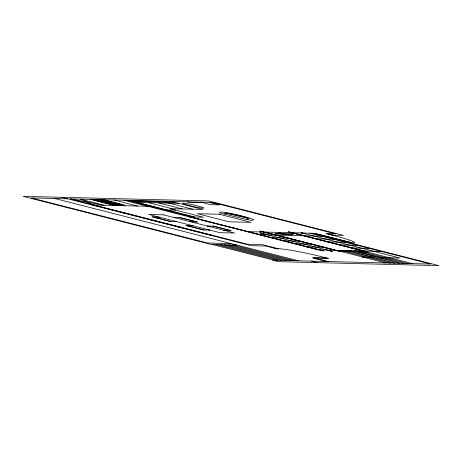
<?xml version="1.0" encoding="UTF-8"?>
<svg xmlns="http://www.w3.org/2000/svg" width="462" height="462" viewBox="0 0 462 462"><rect width="100%" height="100%" fill="white"/><g stroke="black" fill="none" stroke-linecap="round" stroke-linejoin="round"><path stroke-width="0.69" d="M224.035 213.993L225.756 213.126A12.503 0.895 12.9 0 1 238.086 215.407A12.503 0.895 12.9 0 1 248.7 218.532L246.962 219.381L245.004 219.121L219.138 212.803L220.842 211.966A17.319 1.236 12.9 0 1 238.6 215.153A17.319 1.236 12.9 0 1 253.615 219.693L251.911 220.53L246.997 219.369M374.411 257.975L374.578 257.426L369.612 256.745M378.216 257.513L378.418 256.964M115.396 204.4L110.106 204.088L95.028 200.156L100.999 200.514L98.55 199.93L101.08 200.508M102.431 201.576L104.429 202.033L102.46 201.623M107.969 201.715L109.973 202.194L107.987 201.75M175.999 221.517L169.785 221.367L151.963 216.805L159.76 217.273M364.229 257.398L362.173 256.93L364.252 257.374M67.949 198.833L31.243 197.921L207.502 242.989L230.994 243.572M62.006 197.314L251.137 245.674L265.817 246.038L276.715 248.822L278.517 248.775L262.081 244.571L247.401 244.207L70.149 198.891L212.56 202.425L335.348 233.824L326.097 233.593L330.457 234.708L332.19 235.112L343.491 235.395L208.824 200.964L23.1 196.35L211.244 244.45L236.937 245.091M98.383 199.954L92.931 199.821L111.55 204.579L123.036 204.868L104.418 200.104L98.966 199.971M202.795 202.639L189.143 202.304L187.162 201.796M211.608 202.858L214.541 202.933M99.243 200.225L100.231 200.248M175.104 202.362L131.791 201.282L193.185 216.978M179.065 203.372L137.226 202.333L194.658 217.019M91.713 204.909L147.8 206.306M93.694 205.417L95.894 205.469M166.932 209.927L175.739 210.146M120.628 212.301L122.828 212.358M122.609 212.809L124.809 212.867M189.166 216.88L192.1 216.955L126.969 200.3M149.544 219.698L151.744 219.75M151.524 220.201L153.725 220.258M178.453 227.09L180.659 227.142M180.434 227.593L182.64 227.65M246.818 231.624L247.551 231.641M248.285 231.658L263.704 232.04M264.437 232.057L292.33 232.75M293.064 232.773L314.356 233.298L353.216 243.133A36.036 2.576 12.9 0 0 331.398 234.91M281.716 234.5L292.481 234.765M258.703 234.661L259.436 234.679M260.17 234.696L275.583 235.077M276.322 235.1L304.215 235.793M304.949 235.811L321.835 236.226M207.571 234.534L209.771 234.586M209.552 235.037L211.752 235.094M270.582 237.699L271.315 237.716M272.054 237.734L287.468 238.115M288.201 238.138L288.935 238.155M315.361 238.808L316.095 238.831M316.834 238.848L333.714 239.264M282.467 240.737L283.2 240.754M283.934 240.771L299.353 241.158M300.086 241.176L300.82 241.193M327.246 241.851L327.98 241.869M328.713 241.886L345.599 242.307M294.352 243.774L295.085 243.792M295.819 243.809L311.232 244.196M311.966 244.213L312.699 244.231M339.131 244.889L339.865 244.906M340.598 244.924L357.478 245.345M306.231 246.812L306.964 246.829M307.698 246.847L323.117 247.234M323.85 247.251L324.584 247.268M351.01 247.927L351.744 247.944M352.477 247.961L369.363 248.383M274.734 248.313L276.934 248.371M334.996 250.271L318.116 249.85L124.03 200.225M335.73 250.288L363.629 250.982M364.362 250.999L381.248 251.42M351.484 251.137L337.71 250.797L259.742 231.029L338.958 251.282L353.286 251.64M355.89 251.247L365.609 251.49L288.369 231.739L368.324 252.015L357.692 251.75M363.201 257.143L372.014 257.363M380.821 257.582L400.104 258.062L302.073 232.992M326.224 261.48L312.358 257.935L328.465 258.425L326.882 258.021L313.375 257.686L328.424 261.538M314.339 258.443L316.545 258.495M104.008 201.34L103.661 201.172L110.453 202.593L110.747 202.714L103.661 201.282L115.396 204.389M378.251 257.519L383.223 258.194M100.479 200.479L98.493 199.965L100.924 200.537C99.266 199.567 106.046 200.468 107.086 200.878L120.94 204.527L116.164 204.331L105.278 201.605M70.149 198.891L104.193 205.22L80.428 199.145L93.913 204.966M100.329 200.45L103.638 201.282M225.756 213.126L248.7 218.532M189.888 221.593L197.684 222.06L179.857 217.498L173.631 217.383L174.44 217.642M223.556 230.197L231.352 230.665L213.525 226.109L207.299 225.993L208.108 226.247M193.428 225.883L185.632 225.416L203.453 229.972L209.684 230.122L208.876 229.833M209.627 202.356L219.531 204.885L210.718 204.666L200.82 202.137M326.836 233.61L332.773 235.129M353.216 243.133L320.738 234.829L318.093 234.765L438.9 265.65L278.574 261.671L272.632 260.152L430.757 264.079L309.95 233.189M313.623 233.281L319.56 234.8M291.597 232.733L364.876 251.472M366.857 251.975L412.404 263.623M358.489 250.854L360.47 251.363M362.451 251.865L407.998 263.513M162.843 201.599L192.556 209.194M356.063 251.253L354.083 250.745L399.191 263.294M358.044 251.755L403.597 263.404M278.384 232.403L280.804 233.027M158.512 202.864L182.276 208.94M345.276 250.525L394.785 263.184L349.682 250.635M340.869 250.416L390.384 263.074M265.171 232.08L385.978 262.965M148.233 202.604L171.997 208.68M266.886 234.632L331.254 251.091M190.633 216.915L323.544 250.901L189.899 216.897M113.756 199.971L137.52 206.046M179.123 217.481L196.951 222.037M212.791 226.091L230.613 230.648M103.424 199.717L125.208 205.284L112.543 204.972L90.76 199.399M97.534 199.567L97.927 199.671L96.65 199.549M97.782 199.665L103.632 201.161M97.193 199.653L98.562 200M152.697 216.828L170.524 221.385M186.365 225.433L204.187 229.989M94.797 205.446L121.731 212.329M123.706 212.838L150.641 219.721M152.622 220.23L179.556 227.113M181.537 227.622L208.668 234.557M311.544 261.117L317.481 262.635M54.735 198.504L298.325 260.787M232.836 244.987L294.23 260.683M228.736 244.889L290.13 260.585M224.636 244.785L286.03 260.481M220.541 244.681L281.935 260.383M216.441 244.583L277.835 260.279M212.341 244.479L273.735 260.175M175.208 221.223L176.028 221.489M278.222 248.77A37.497 2.68 12.9 0 1 326.882 258.021M301.045 232.744L303.124 233.223L301.045 232.744M330.22 250.837L332.293 251.34L330.22 250.837M173.123 201.854L129.077 200.756L192.452 216.961L203.465 217.238L169.797 208.628L202.83 209.448L173.123 201.854M219.415 214.247L197.395 213.698L229.083 221.8L251.103 222.349L219.415 214.247M163.352 214.807L148.666 214.437L219.964 232.669L234.644 233.033L163.352 214.807M291.303 233.847L275.15 233.443L277.084 233.939L293.237 234.338L291.303 233.847M267.775 234.656L265.997 234.615L259.956 232.86L267.775 234.656M187.693 205.105A10.834 0.774 12.9 0 0 203.782 208.114A10.834 0.774 12.9 0 0 188.201 203.846A10.834 0.774 12.9 0 0 187.693 205.105"/></g></svg>
